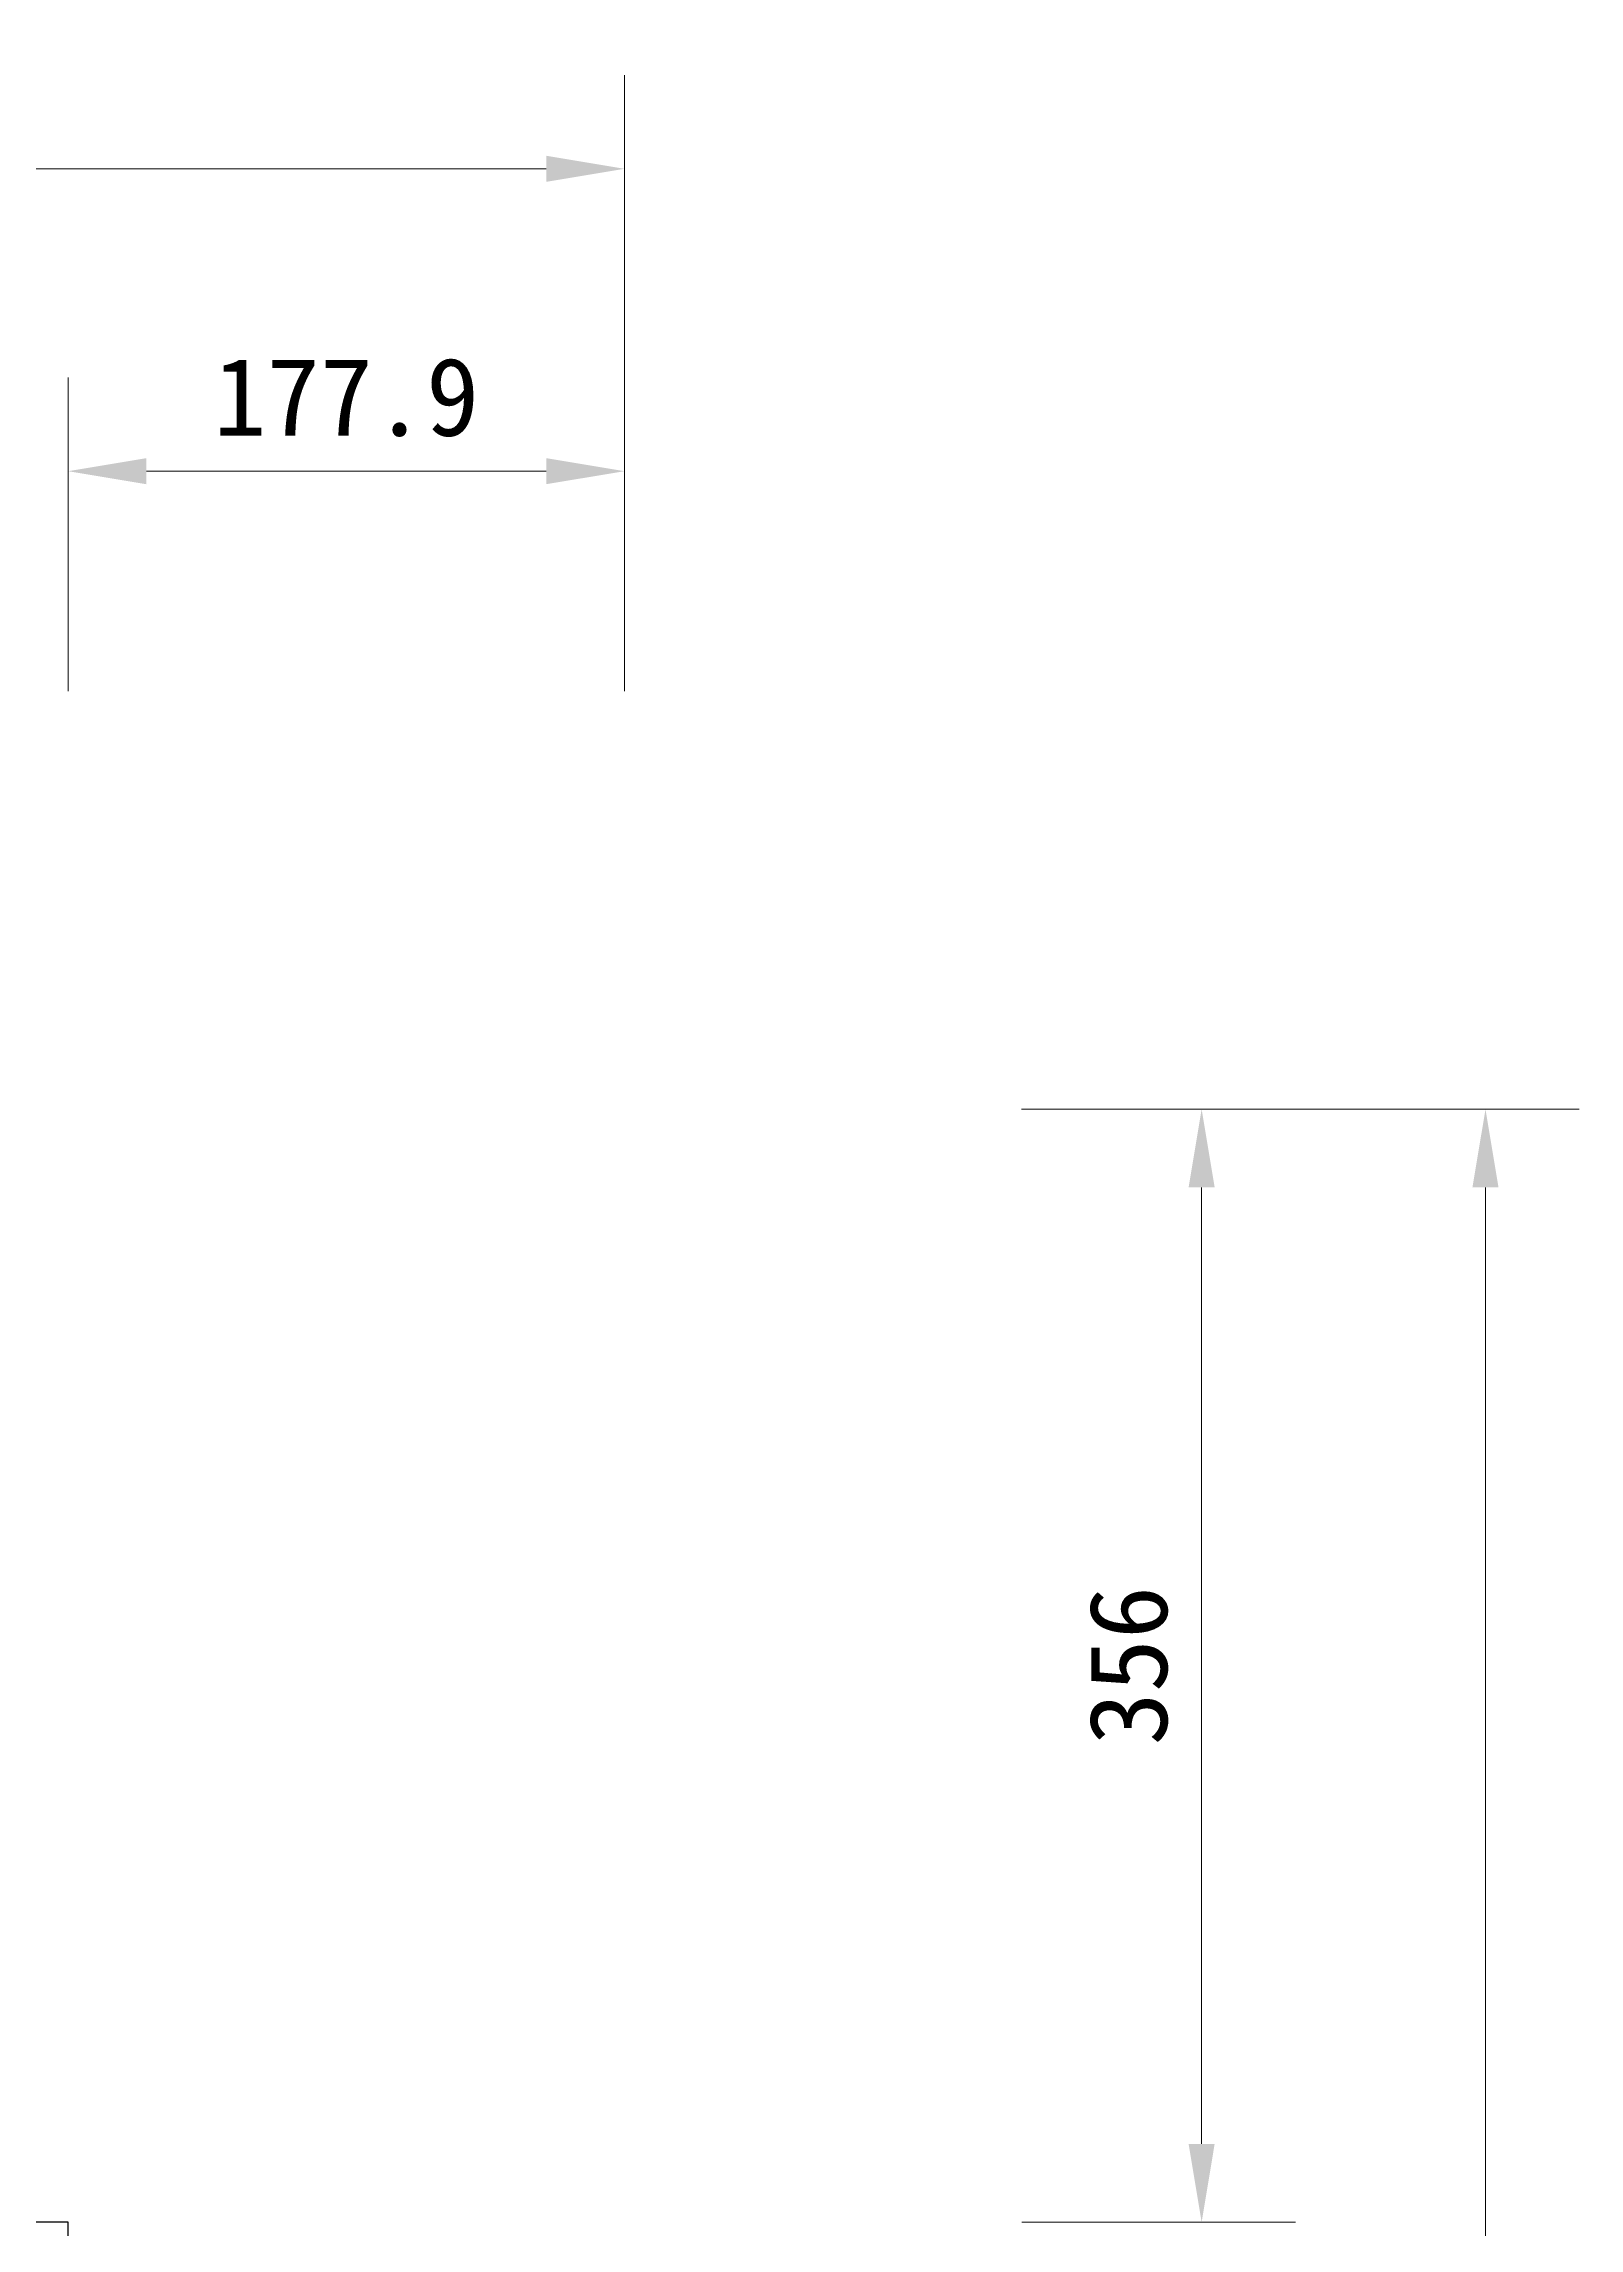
# Model space of a CAD drawing. Header units: centimetres. Extents: x 1966 to 8787, y 7398 to 12383.
# Drawn here: x 4407 to 4898, y 11684 to 12383 of the extents above; entities that cross this region are included whole.
import ezdxf

# ---------------------------------------------------------------- set-up
doc = ezdxf.new("R2010")
doc.units = ezdxf.units.CM
doc.header["$PDMODE"] = 35
doc.styles.add('文2.5', font='kaiu.ttf', dxfattribs={"height": 2.5})
doc.dimstyles.new('DIM2.5', dxfattribs={"dimtxt": 2.5, "dimasz": 2.5, "dimexe": 3, "dimexo": 1, "dimgap": 1, "dimtad": 1, "dimdec": 1, "dimdsep": 46, "dimtxsty": '文2.5', "dimcen": 0, "dimadec": 0, "dimazin": 0, "dimtfac": 1, "dimtdec": 1, "dimtmove": 0, "dimatfit": 3, "dimfxl": 1, "dimlwd": 15, "dimlwe": 15, "dimarcsym": 0})

# ---------------------------------------------------------------- blocks, each defined once
blk = doc.blocks.new('*D22')
at = {"color": 0, "linetype": 'Continuous', "lineweight": 15, "transparency": 16777216}
for p, q in [((4414.97, 12176.27), (4414.97, 12276.59)), ((4592.87, 12176.27), (4592.87, 12276.59)), ((4439.97, 12246.59), (4567.87, 12246.59))]:
    blk.add_line(p, q, dxfattribs=at)
at = {"color": 0, "transparency": 16777216}
for points in [[(4439.97, 12250.76), (4439.97, 12242.43), (4414.97, 12246.59)], [(4567.87, 12250.76), (4567.87, 12242.43), (4592.87, 12246.59)]]:
    blk.add_solid(points, dxfattribs=at)
at = {"layer": 'DEFPOINTS', "color": 0, "transparency": 16777216}
for p in [(4592.87, 12246.59), (4414.97, 12166.27), (4592.87, 12166.27)]:
    blk.add_point(p, dxfattribs=at)
at = {"color": 0, "transparency": 16777216, "insert": (4503.92, 12270.21), "char_height": 25, "attachment_point": 5, "style": '文2.5'}
blk.add_mtext('177.9', dxfattribs=at)
blk = doc.blocks.new('*D24')
at = {"color": 0, "linetype": 'Continuous', "lineweight": 15, "transparency": 16777216}
for p, q in [((2322.97, 12176.33), (2322.97, 12373.32)), ((4592.87, 12176.33), (4592.87, 12373.32)), ((2347.97, 12343.32), (4567.87, 12343.32))]:
    blk.add_line(p, q, dxfattribs=at)
at = {"color": 0, "transparency": 16777216}
for points in [[(2347.97, 12347.49), (2347.97, 12339.15), (2322.97, 12343.32)], [(4567.87, 12347.49), (4567.87, 12339.15), (4592.87, 12343.32)]]:
    blk.add_solid(points, dxfattribs=at)
at = {"layer": 'DEFPOINTS', "color": 0, "transparency": 16777216}
for p in [(4592.87, 12343.32), (2322.97, 12166.33), (4592.87, 12166.33)]:
    blk.add_point(p, dxfattribs=at)
at = {"color": 0, "transparency": 16777216, "insert": (3457.92, 12366.94), "char_height": 25, "attachment_point": 5, "style": '文2.5'}
blk.add_mtext('2269.9', dxfattribs=at)
blk = doc.blocks.new('*D27')
at = {"color": 0, "linetype": 'Continuous', "lineweight": 15, "transparency": 16777216}
for p, q in [((4719.93, 12042.49), (4807.47, 12042.49)), ((4777.47, 11711.49), (4777.47, 12017.49)), ((4719.93, 11686.49), (4807.47, 11686.49))]:
    blk.add_line(p, q, dxfattribs=at)
at = {"color": 0, "transparency": 16777216}
for points in [[(4773.3, 12017.49), (4781.63, 12017.49), (4777.47, 12042.49)], [(4773.3, 11711.49), (4781.63, 11711.49), (4777.47, 11686.49)]]:
    blk.add_solid(points, dxfattribs=at)
at = {"layer": 'DEFPOINTS', "color": 0, "transparency": 16777216}
for p in [(4709.93, 12042.49), (4777.47, 12042.49), (4709.93, 11686.49)]:
    blk.add_point(p, dxfattribs=at)
at = {"color": 0, "transparency": 16777216, "insert": (4754.14, 11864.49), "char_height": 25, "attachment_point": 5, "rotation": 90, "style": '文2.5'}
blk.add_mtext('356', dxfattribs=at)
blk = doc.blocks.new('*D28')
at = {"color": 0, "linetype": 'Continuous', "lineweight": 15, "transparency": 16777216}
for p, q in [((4719.87, 12042.49), (4898.25, 12042.49)), ((4868.25, 10991.49), (4868.25, 12017.49)), ((4719.87, 10966.49), (4898.25, 10966.49))]:
    blk.add_line(p, q, dxfattribs=at)
at = {"color": 0, "transparency": 16777216}
for points in [[(4864.08, 12017.49), (4872.41, 12017.49), (4868.25, 12042.49)], [(4864.08, 10991.49), (4872.41, 10991.49), (4868.25, 10966.49)]]:
    blk.add_solid(points, dxfattribs=at)
at = {"layer": 'DEFPOINTS', "color": 0, "transparency": 16777216}
for p in [(4709.87, 12042.49), (4868.25, 12042.49), (4709.87, 10966.49)]:
    blk.add_point(p, dxfattribs=at)
at = {"color": 0, "transparency": 16777216, "insert": (4844.92, 11504.49), "char_height": 25, "attachment_point": 5, "rotation": 90, "style": '文2.5'}
blk.add_mtext('1076', dxfattribs=at)

msp = doc.modelspace()

# ---------------------------------------------------------------- linework, layer by layer
for p, q in [((4414.97, 11686.49), (4330.06, 11686.49)), ((4414.97, 11576.15), (4414.97, 11686.49))]:
    msp.add_line(p, q)

# ---------------------------------------------------------------- dimensions: what is measured, and where the dimension line sits
for base, p1, p2, picture, middle in [((4592.87, 12343.32), (2322.97, 12166.33), (4592.87, 12166.33), '*D24', (3457.92, 12366.94)), ((4592.87, 12246.59), (4414.97, 12166.27), (4592.87, 12166.27), '*D22', (4503.92, 12270.21))]:
    dim = msp.add_linear_dim(base=base, p1=p1, p2=p2, dimstyle='DIM2.5')
    dim.commit()
    dim.dimension.update_dxf_attribs({"geometry": picture, "text_midpoint": middle})
for base, p1, p2, picture, middle in [((4868.25, 12042.49), (4709.87, 10966.49), (4709.87, 12042.49), '*D28', (4844.92, 11504.49)), ((4777.47, 12042.49), (4709.93, 11686.49), (4709.93, 12042.49), '*D27', (4754.14, 11864.49))]:
    dim = msp.add_linear_dim(base=base, p1=p1, p2=p2, angle=90, dimstyle='DIM2.5')
    dim.commit()
    dim.dimension.update_dxf_attribs({"geometry": picture, "text_midpoint": middle})

doc.saveas('drawing.dxf')
